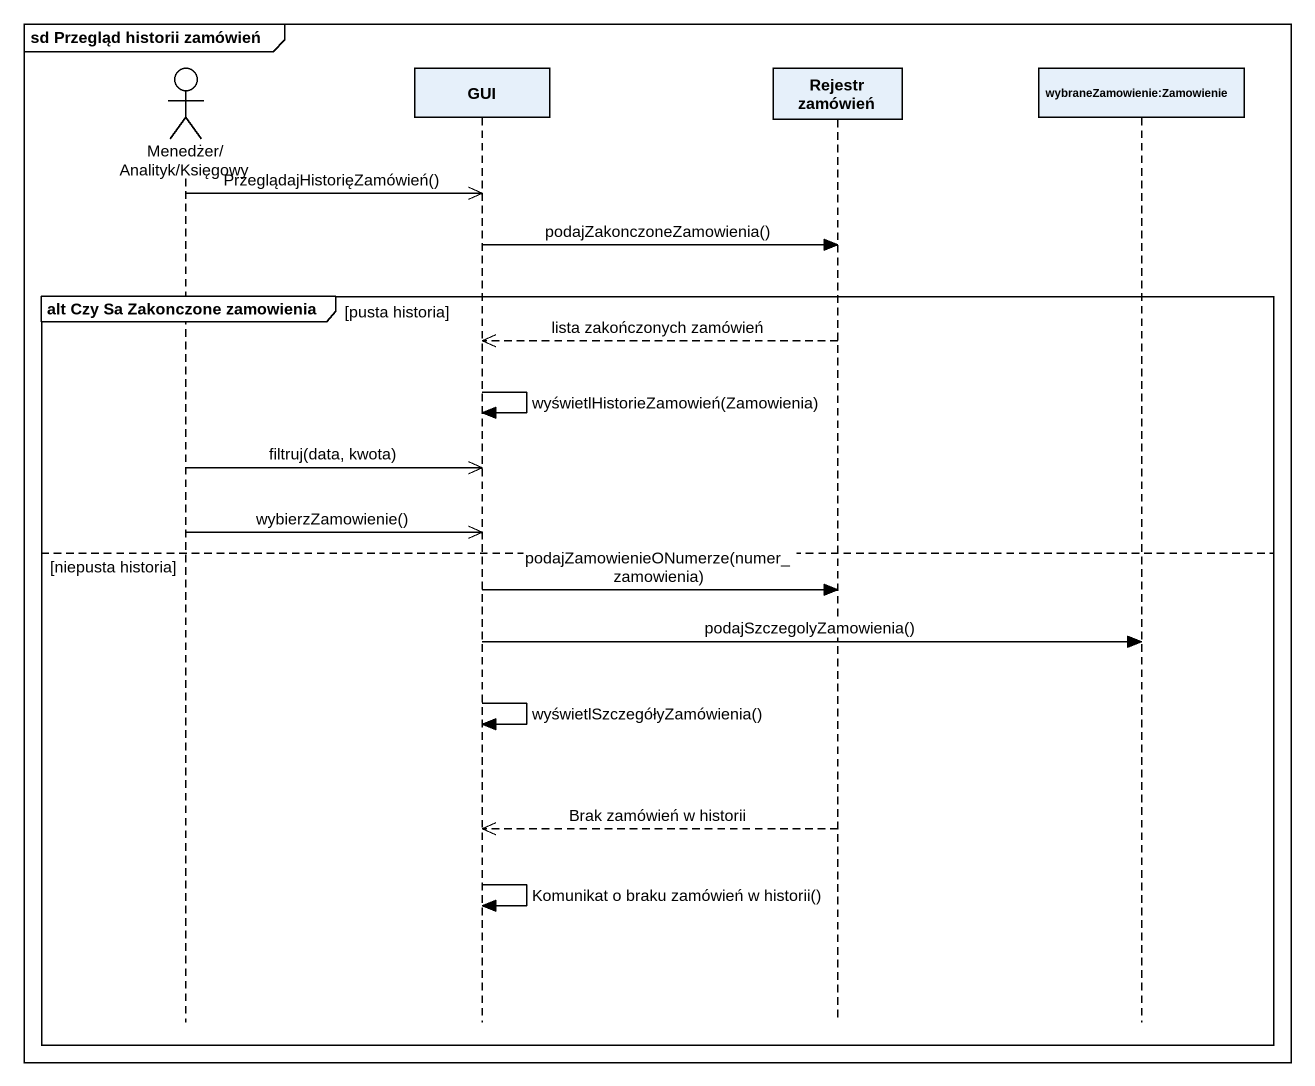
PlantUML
@startuml
mainframe sd Przegląd historii zamówień
hide footbox
actor "Menedżer/Analityk/Księgowy" as Menedżer_Analityk_Księgowy
participant GUI
participant "Rejestr zamówień" as Rejestr_zamówień
participant "wybraneZamowienie:Zamowienie" as wybraneZamowienie_Zamowienie

Menedżer_Analityk_Księgowy ->> GUI : PrzeglądajHistorięZamówień()
GUI -> Rejestr_zamówień : podajZakonczoneZamowienia()
group alt Czy Sa Zakonczone zamowienia [pusta historia]
  Rejestr_zamówień -->> GUI : lista zakończonych zamówień
  GUI -> GUI : wyświetlHistorieZamowień(Zamowienia)
  Menedżer_Analityk_Księgowy ->> GUI : filtruj(data, kwota)
  Menedżer_Analityk_Księgowy ->> GUI : wybierzZamowienie()
else niepusta historia
  GUI -> Rejestr_zamówień : podajZamowienieONumerze(numer_zamowienia)
  GUI -> wybraneZamowienie_Zamowienie : podajSzczegolyZamowienia()
  GUI -> GUI : wyświetlSzczegółyZamówienia()
  Rejestr_zamówień -->> GUI : Brak zamówień w historii
  GUI -> GUI : Komunikat o braku zamówień w historii()
end
@enduml
